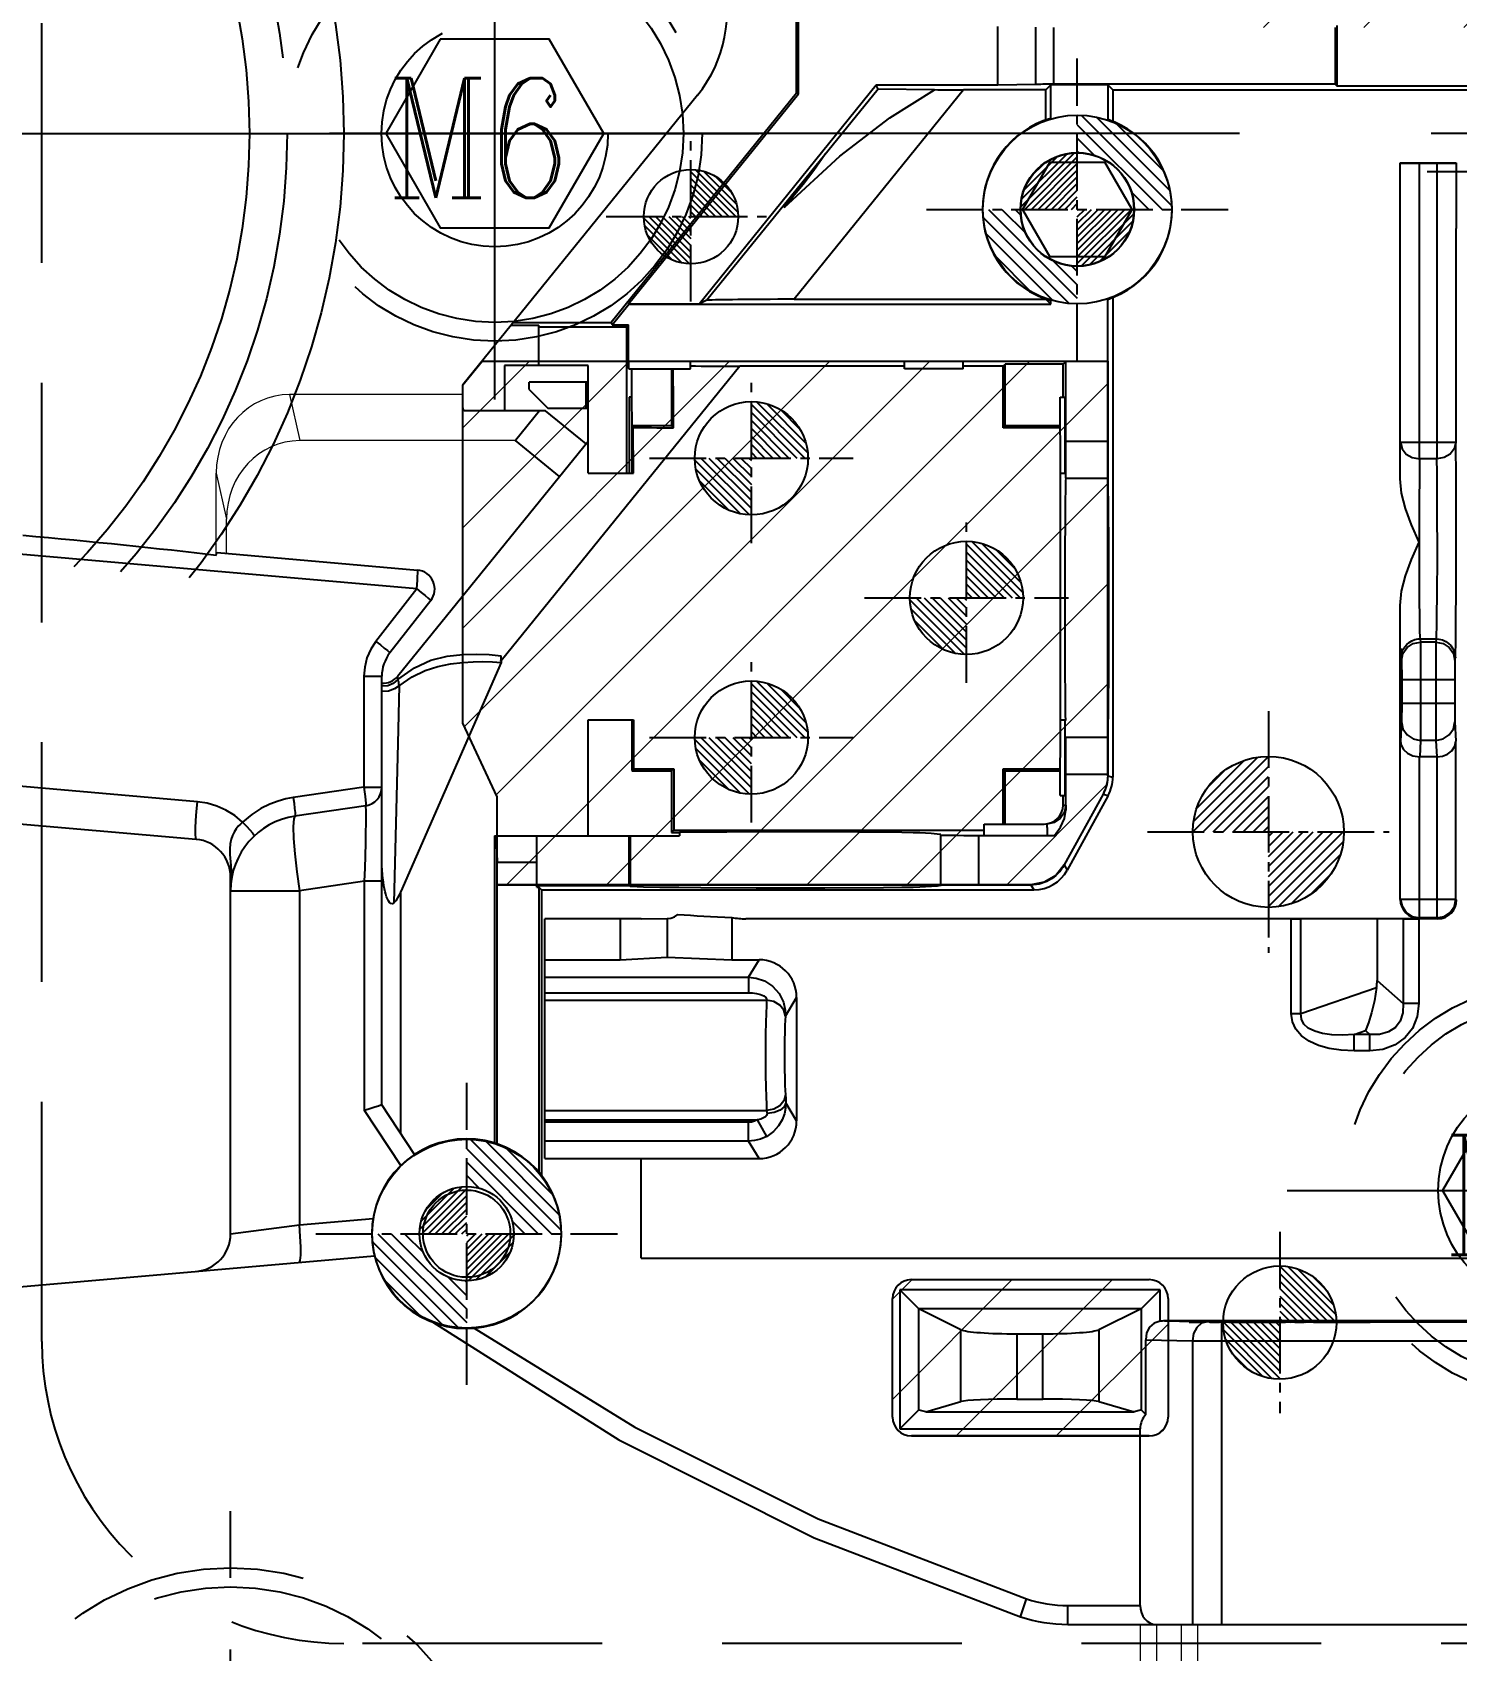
# Model space of a CAD drawing. Header units: inches. Extents: x 169168 to 170394, y -54081 to -53214.
# Drawn here: x 169743.11 to 169780.85, y -53568.69 to -53525.82 of the extents above; entities that cross this region are included whole.
import ezdxf

# ---------------------------------------------------------------- set-up
doc = ezdxf.new("R2010")
doc.units = ezdxf.units.IN
doc.header["$LTSCALE"] = 2
doc.header["$MEASUREMENT"] = 0
for name, pattern in [('CENTER', [50.8, 31.75, -6.35, 6.35, -6.35]), ('CENTER2', [1.125, 0.75, -0.125, 0.125, -0.125]), ('HIDDEN', [9.525, 6.35, -3.175])]:
    doc.linetypes.add(name, pattern=pattern)
doc.layers.get('0').update_dxf_attribs({"linetype": 'CONTINUOUS'})
for name, color, linetype in [('CAV-COR', 1, 'CONTINUOUS'), ('DEFAULT_1', 7, 'CENTER'), ('Layer3', 3, 'CONTINUOUS'), ('PIN', 4, 'CONTINUOUS'), ('SCREW', 52, 'HIDDEN'), ('SILDE', 6, 'CONTINUOUS'), ('SP', 3, 'CONTINUOUS'), ('y-cut', 7, 'CONTINUOUS'), ('壓塊', 157, 'CONTINUOUS'), ('文字', 1, 'CONTINUOUS')]:
    doc.layers.add(name, color=color, linetype=linetype)
for name, color, linetype, lineweight in [('dim', 3, 'CONTINUOUS', 15), ('截面', 191, 'CONTINUOUS', 15), ('枕位', 75, 'CONTINUOUS', 15)]:
    doc.layers.add(name, color=color, linetype=linetype, lineweight=lineweight)
doc.styles.add('ROMANC', font='romanc', dxfattribs={"width": 0.6, "height": 1})

# ---------------------------------------------------------------- blocks, each defined once
blk = doc.blocks.new('20160824.113844')
at = {"layer": '截面', "linetype": 'Continuous', "ltscale": 0.3}
h = blk.add_hatch(dxfattribs=at)
h.set_pattern_fill('ANSI31', color=256, scale=15, angle=180, style=0)
h.set_pattern_definition([(225, (340813.7074, -102540.2255), (1.325825215, -1.325825215), [])])
h.paths.add_polyline_path([(-37.889, -42.607), (-37.889, -10.11), (-36.447, -10.11), (-36.447, -5.556), (-23.747, -5.556), (-23.747, -10.11), (-22.305, -10.11), (-22.305, -42.607)])
edge = h.paths.add_edge_path()
edge.add_arc((-24.297, -66.423), 0.5, 180, 270)
edge.add_line((-24.297, -66.923), (-3.565, -66.923))
edge.add_line((-3.565, -66.923), (-3.565, -60.317))
edge.add_line((-3.565, -60.317), (0.26, -57.22))
edge.add_line((0.26, -57.22), (-3.997, -51.963))
edge.add_ellipse((-3.216, -51.331), major_axis=(0, 1.005), ratio=0.999904, start_angle=90, end_angle=129.0027, ccw=False)
edge.add_line((-4.221, -51.331), (-4.221, -47.984))
edge.add_ellipse((-5.226, -47.984), major_axis=(-1.005, 0), ratio=0.999962, start_angle=180, end_angle=270)
edge.add_line((-5.226, -46.979), (-11.847, -46.979))
edge.add_line((-11.847, -46.979), (-11.847, -47.763))
edge.add_line((-11.847, -47.763), (-22.997, -47.763))
edge.add_arc((-22.997, -49.563), 1.8, 90, 180)
edge.add_line((-24.797, -49.563), (-24.797, -66.423))
h.paths.add_polyline_path([(-58.941, -52.081), (-58.941, -61.041), (-58.036, -62.992), (-58.036, -65.32), (-43.888, -65.32), (-43.816, -65.317), (-43.745, -65.31), (-43.675, -65.297), (-43.606, -65.279), (-43.538, -65.257), (-43.471, -65.229), (-43.407, -65.197), (-43.345, -65.161), (-43.286, -65.12), (-43.23, -65.075), (-43.178, -65.026), (-43.129, -64.973), (-43.084, -64.918), (-43.044, -64.86), (-43.007, -64.798), (-41.979, -62.922), (-41.954, -62.872), (-41.931, -62.821), (-41.911, -62.769), (-41.894, -62.716), (-41.88, -62.661), (-41.87, -62.607), (-41.862, -62.551), (-41.857, -62.496), (-41.856, -62.44), (-41.856, -51.451), (-58.431, -51.451)])
h.paths.add_polyline_path([(-19.938, -76.283), (-19.938, -79.425, 0.414214), (-19.438, -79.925), (-13.138, -79.925, 0.414214), (-12.638, -79.425), (-12.638, -76.283, 0.414214), (-13.138, -75.783), (-19.438, -75.783, 0.414214)])
h.paths.add_polyline_path([(-47.556, -76.283), (-47.556, -79.425, 0.414214), (-47.056, -79.925), (-40.756, -79.925, 0.414214), (-40.256, -79.425), (-40.256, -76.283, 0.414214), (-40.756, -75.783), (-47.056, -75.783, 0.414214)])
at = {"layer": 'y-cut', "linetype": 'ByBlock'}
for p, q in [((-58.941, -52.081), (-58.431, -51.451)), ((-58.431, -51.451), (-41.856, -51.451)), ((-41.856, -51.451), (-41.856, -62.44)), ((-58.941, -61.041), (-58.941, -52.081)), ((-58.036, -62.992), (-58.941, -61.041)), ((-58.036, -65.32), (-58.036, -62.992)), ((-41.979, -62.922), (-43.007, -64.798)), ((-43.888, -65.32), (-58.036, -65.32)), ((-47.056, -75.783), (-40.756, -75.783)), ((-47.556, -79.425), (-47.556, -76.283)), ((-40.256, -76.283), (-40.256, -79.425)), ((-40.756, -79.925), (-47.056, -79.925))]:
    blk.add_line(p, q, dxfattribs=at)
for points in [[(-41.856, -62.44), (-41.857, -62.496), (-41.862, -62.551), (-41.87, -62.607), (-41.88, -62.661), (-41.894, -62.716), (-41.911, -62.769), (-41.931, -62.821), (-41.954, -62.872), (-41.979, -62.922)], [(-43.007, -64.798), (-43.044, -64.86), (-43.084, -64.918), (-43.129, -64.973), (-43.178, -65.026), (-43.23, -65.075), (-43.286, -65.12), (-43.345, -65.161), (-43.407, -65.197), (-43.471, -65.229), (-43.538, -65.257), (-43.606, -65.279), (-43.675, -65.297), (-43.745, -65.31), (-43.816, -65.317), (-43.888, -65.32)]]:
    blk.add_lwpolyline(points, dxfattribs=at)
for centre, start, end in [((-47.056, -76.283), 90, 180), ((-40.756, -76.283), 0, 90), ((-47.056, -79.425), 180, 270), ((-40.756, -79.425), 270, 0)]:
    blk.add_arc(centre, 0.5, start, end, dxfattribs=at)
blk = doc.blocks.new('20160723.115749')
at = {"layer": 'SCREW', "linetype": 'CENTER', "ltscale": 0.15}
for p, q in [((0, -8.5), (0, 8.5)), ((-8.5, 0), (8.5, 0))]:
    blk.add_line(p, q, dxfattribs=at)
at = {"layer": 'SCREW', "ltscale": 0.5}
blk.add_lwpolyline([(-1.732, 3), (-3.464, 0), (-1.732, -3), (1.732, -3), (3.464, 0), (1.732, 3)], close=True, dxfattribs=at)
for radius in [7, 6.5, 4]:
    blk.add_circle((0, 0), radius, dxfattribs=at)
at = {"layer": 'Layer3', "style": 'ROMANC', "width": 0.8}
blk.add_text('M8', height=4.1865, dxfattribs=at).set_placement((-3.976, -1.858))
blk = doc.blocks.new('20140410.082121')
at = {"layer": 'SCREW', "color": 137, "linetype": 'CENTER', "ltscale": 0.25}
for p, q in [((0, -7.042), (0, 7.042)), ((-7, 0), (7, 0))]:
    blk.add_line(p, q, dxfattribs=at)
at = {"layer": 'SCREW', "color": 137, "linetype": 'Continuous'}
blk.add_lwpolyline([(-1.443, 2.5), (-2.887, 0), (-1.443, -2.5), (1.443, -2.5), (2.887, 0), (1.443, 2.5)], close=True, dxfattribs=at)
at = {"layer": 'SCREW', "color": 137}
for radius in [5.5, 5, 3]:
    blk.add_circle((0, 0), radius, dxfattribs=at)
at = {"layer": 'dim', "style": 'ROMANC', "width": 0.8}
blk.add_text('M6', height=3.1716, dxfattribs=at).set_placement((-2.868, -1.703))
blk = doc.blocks.new('20160826.162442')
at = {"color": 8, "linetype": 'HIDDEN'}
blk.add_circle((0, 0), 19, dxfattribs=at)
at = {"layer": 'SP', "linetype": 'CENTER', "ltscale": 0.25}
blk.add_line((-21.5, 0), (21.5, 0), dxfattribs=at)
at = {"layer": 'SP', "linetype": 'HIDDEN'}
for radius in [17.5, 16.5]:
    blk.add_circle((0, 0), radius, dxfattribs=at)

msp = doc.modelspace()

# ---------------------------------------------------------------- hatches: boundary and pattern name
at = {"layer": 'PIN', "linetype": 'Continuous'}
h = msp.add_hatch(dxfattribs=at)
h.set_pattern_fill('ANSI31', color=107, scale=2, angle=90, style=0)
h.set_pattern_definition([(135, (169976.08042, -53544.74844), (-0.1767767, -0.1767767), [])])
h.paths.add_polyline_path([(169770.798, -53528.009, -0.414214), (169773.298, -53530.509), (169772.298, -53530.509, 0.414214), (169770.798, -53529.009)])
h.paths.add_polyline_path([(169769.298, -53530.509, 0.414214), (169770.798, -53532.009), (169770.798, -53533.009, -0.414214), (169768.298, -53530.509)])
h = msp.add_hatch(dxfattribs=at)
h.set_pattern_fill('ANSI31', color=107, angle=90, style=0)
h.set_pattern_definition([(45, (169572.08199, -53545.39684), (0.08838835, -0.08838835), [])])
h.paths.add_polyline_path([(169769.298, -53530.509, -0.414214), (169770.798, -53529.009), (169770.798, -53530.509)])
h.paths.add_polyline_path([(169770.798, -53532.009), (169770.798, -53530.509), (169772.298, -53530.509, -0.414214)])
h = msp.add_hatch(dxfattribs=at)
h.set_pattern_fill('ANSI31', color=6, angle=90, style=0)
h.set_pattern_definition([(135, (169965.84292, -53544.93844), (-0.08838835, -0.08838835), [])])
h.paths.add_polyline_path([(169760.561, -53530.699), (169759.311, -53530.699, 0.414214), (169760.561, -53531.949)])
h.paths.add_polyline_path([(169760.561, -53529.449), (169760.561, -53530.699), (169761.811, -53530.699, 0.414214)])
h = msp.add_hatch(dxfattribs=at)
h.set_pattern_fill('ANSI31', color=3, scale=1.2, angle=90, style=0)
h.set_pattern_definition([(135, (170008.49932, -53554.18639), (-0.10606602, -0.10606602), [])])
h.paths.add_polyline_path([(169762.161, -53537.099), (169760.661, -53537.099, 0.414214), (169762.161, -53538.599)])
h.paths.add_polyline_path([(169762.161, -53535.599), (169762.161, -53537.099), (169763.661, -53537.099, 0.414214)])
h = msp.add_hatch(dxfattribs=at)
h.set_pattern_fill('ANSI31', color=3, scale=1.2, angle=90, style=0)
h.set_pattern_definition([(135, (170014.19932, -53557.88639), (-0.10606602, -0.10606602), [])])
h.paths.add_polyline_path([(169767.861, -53540.799), (169766.361, -53540.799, 0.414214), (169767.861, -53542.299)])
h.paths.add_polyline_path([(169767.861, -53539.299), (169767.861, -53540.799), (169769.361, -53540.799, 0.414214)])
h = msp.add_hatch(dxfattribs=at)
h.set_pattern_fill('ANSI31', color=3, scale=1.2, angle=90, style=0)
h.set_pattern_definition([(135, (170008.49932, -53561.58639), (-0.10606602, -0.10606602), [])])
h.paths.add_polyline_path([(169762.161, -53544.499), (169760.661, -53544.499, 0.414214), (169762.161, -53545.999)])
h.paths.add_polyline_path([(169762.161, -53542.999), (169762.161, -53544.499), (169763.661, -53544.499, 0.414214)])
h = msp.add_hatch(dxfattribs=at)
h.set_pattern_fill('ANSI31', color=153, scale=1.5, angle=270, style=0)
h.set_pattern_definition([(225, (169981.14292, -53532.75902), (-0.13258252, 0.13258252), [])])
h.paths.add_polyline_path([(169775.861, -53546.999), (169773.861, -53546.999, -0.414214), (169775.861, -53544.999)])
h.paths.add_polyline_path([(169775.861, -53548.999), (169775.861, -53546.999), (169777.861, -53546.999, -0.414214)])
h = msp.add_hatch(dxfattribs=at)
h.set_pattern_fill('ANSI31', color=31, scale=2, angle=90, style=0)
h.set_pattern_definition([(135, (169959.89992, -53571.88344), (-0.1767767, -0.1767767), [])])
h.paths.add_polyline_path([(169754.618, -53555.144, -0.414214), (169757.118, -53557.644), (169755.868, -53557.644, 0.414214), (169754.618, -53556.394)])
h.paths.add_polyline_path([(169753.368, -53557.644, 0.414214), (169754.618, -53558.894), (169754.618, -53560.144, -0.414214), (169752.118, -53557.644)])
h = msp.add_hatch(dxfattribs=at)
h.set_pattern_fill('ANSI31', color=31, angle=90, style=0)
h.set_pattern_definition([(45, (169549.33587, -53571.88344), (0.08838835, -0.08838835), [])])
h.paths.add_polyline_path([(169754.618, -53557.644), (169755.868, -53557.644, -0.414214), (169754.618, -53558.894)])
h.paths.add_polyline_path([(169754.618, -53556.394), (169754.618, -53557.644), (169753.368, -53557.644, -0.414214)])
h = msp.add_hatch(dxfattribs=at)
h.set_pattern_fill('ANSI31', color=3, scale=1.125, angle=270, style=0)
h.set_pattern_definition([(315, (169622.19938, -53549.31894), (0.09943689, 0.09943689), [])])
h.paths.add_polyline_path([(169776.161, -53559.999), (169777.661, -53559.999, 0.414214), (169776.161, -53558.499)])
h.paths.add_polyline_path([(169776.161, -53561.499), (169776.161, -53559.999), (169774.661, -53559.999, 0.414214)])

# ---------------------------------------------------------------- linework, layer by layer
at = {"layer": 'CAV-COR', "linetype": 'ByBlock'}
for p, q in [((169763.361, -53527.431), (169763.361, -53521.263)), ((169763.41, -53527.448), (169763.41, -53521.214)), ((169768.688, -53527.219), (169768.688, -53525.658)), ((169769.702, -53527.195), (169769.702, -53525.682)), ((169770.174, -53527.192), (169770.174, -53525.685)), ((169777.632, -53525.685), (169777.632, -53527.192)), ((169777.681, -53527.24), (169777.681, -53525.636)), ((169765.472, -53527.219), (169760.786, -53533.007)), ((169765.521, -53527.321), (169760.984, -53532.913)), ((169767.784, -53527.34), (169763.293, -53532.886)), ((169765.521, -53527.321), (169765.472, -53527.219)), ((169768.688, -53527.219), (169765.472, -53527.219)), ((169767.016, -53527.335), (169765.521, -53527.321)), ((169769.96, -53527.34), (169767.784, -53527.34)), ((169769.702, -53527.195), (169768.688, -53527.219)), ((169769.96, -53527.34), (169770.095, -53527.205)), ((169769.96, -53528.14), (169769.96, -53527.34)), ((169770.095, -53528.097), (169770.095, -53527.205)), ((169771.602, -53527.205), (169770.095, -53527.205)), ((169777.632, -53527.192), (169770.174, -53527.192)), ((169771.602, -53527.205), (169771.602, -53528.128)), ((169771.602, -53527.205), (169771.737, -53527.34)), ((169771.737, -53527.34), (169771.737, -53528.178)), ((169771.737, -53527.34), (169782.787, -53527.34)), ((169777.632, -53527.192), (169777.681, -53527.24)), ((169782.973, -53527.24), (169777.681, -53527.24)), ((169760.732, -53527.484), (169754.517, -53535.158)), ((169763.361, -53527.431), (169758.443, -53533.504)), ((169758.908, -53533.007), (169763.41, -53527.448)), ((169763.41, -53527.448), (169763.361, -53527.431)), ((169770.073, -53529.252), (169769.348, -53530.509)), ((169770.073, -53529.252), (169771.524, -53529.252)), ((169772.249, -53530.509), (169771.524, -53529.252)), ((169779.354, -53537.648), (169779.354, -53529.273)), ((169779.354, -53529.273), (169780.835, -53529.273)), ((169779.354, -53529.273), (169779.363, -53529.281)), ((169779.865, -53537.115), (169779.865, -53529.286)), ((169779.865, -53529.286), (169780.324, -53529.286)), ((169780.324, -53529.286), (169780.324, -53537.115)), ((169780.835, -53529.273), (169780.835, -53531.011)), ((169763.235, -53530.133), (169763.032, -53530.457)), ((169763.084, -53530.32), (169763.032, -53530.457)), ((169769.348, -53530.509), (169770.073, -53531.765)), ((169771.524, -53531.765), (169772.249, -53530.509)), ((169780.826, -53531.011), (169780.826, -53536.683)), ((169771.524, -53531.765), (169770.073, -53531.765)), ((169760.984, -53532.913), (169760.786, -53533.007)), ((169763.293, -53532.886), (169769.976, -53532.886)), ((169770.095, -53533.021), (169769.97, -53532.892)), ((169770.095, -53533.021), (169770.095, -53532.921)), ((169771.602, -53545.517), (169771.602, -53532.889)), ((169771.737, -53532.839), (169771.737, -53545.552)), ((169758.473, -53533.567), (169758.915, -53533.021)), ((169758.915, -53533.021), (169758.908, -53533.007)), ((169758.908, -53533.007), (169760.786, -53533.007)), ((169758.915, -53533.021), (169770.095, -53533.021)), ((169755.803, -53533.57), (169756.527, -53533.57)), ((169755.857, -53533.504), (169758.443, -53533.504)), ((169756.527, -53534.639), (169756.527, -53533.57)), ((169756.527, -53533.617), (169758.856, -53533.617)), ((169758.443, -53533.504), (169758.473, -53533.567)), ((169758.473, -53533.567), (169758.906, -53533.567)), ((169758.856, -53533.617), (169758.906, -53533.567)), ((169758.856, -53533.617), (169758.856, -53537.493)), ((169758.906, -53534.529), (169758.906, -53533.567)), ((169755.027, -53534.529), (169771.602, -53534.529)), ((169761.854, -53534.664), (169755.533, -53542.47)), ((169755.623, -53534.639), (169755.623, -53535.845)), ((169757.834, -53534.639), (169755.623, -53534.639)), ((169757.834, -53537.493), (169757.834, -53534.639)), ((169758.907, -53534.53), (169758.906, -53534.529)), ((169760.546, -53534.73), (169760.546, -53534.53)), ((169766.218, -53534.664), (169761.854, -53534.664)), ((169766.218, -53534.73), (169766.218, -53534.53)), ((169767.773, -53534.73), (169767.773, -53534.53)), ((169768.83, -53534.664), (169767.773, -53534.664)), ((169768.83, -53534.664), (169768.889, -53534.605)), ((169768.83, -53536.296), (169768.83, -53534.664)), ((169768.889, -53536.237), (169768.889, -53534.605)), ((169770.421, -53534.605), (169768.889, -53534.605)), ((169770.497, -53534.529), (169770.421, -53534.605)), ((169770.421, -53535.483), (169770.421, -53534.605)), ((169770.497, -53536.652), (169770.497, -53534.529)), ((169756.276, -53535.282), (169756.276, -53535.081)), ((169757.834, -53535.081), (169756.276, -53535.081)), ((169757.784, -53535.785), (169757.784, -53535.081)), ((169758.911, -53534.73), (169760.546, -53534.73)), ((169758.983, -53534.73), (169758.988, -53535.483)), ((169760.045, -53534.73), (169760.045, -53536.237)), ((169767.773, -53534.73), (169766.218, -53534.73)), ((169754.517, -53544.119), (169754.517, -53535.158)), ((169756.276, -53535.282), (169756.779, -53535.785)), ((169758.925, -53535.483), (169758.925, -53537.493)), ((169758.983, -53535.483), (169758.925, -53535.483)), ((169758.988, -53535.483), (169758.99, -53536.237)), ((169770.35, -53537.493), (169770.346, -53535.483)), ((169770.346, -53535.483), (169770.479, -53535.483)), ((169770.479, -53537.493), (169770.479, -53535.483)), ((169756.709, -53535.845), (169754.559, -53535.845)), ((169756.548, -53535.845), (169755.91, -53536.633)), ((169757.783, -53536.715), (169756.709, -53535.845)), ((169757.834, -53535.785), (169756.779, -53535.785)), ((169760.045, -53536.237), (169758.99, -53536.237)), ((169758.99, -53536.244), (169758.99, -53537.493)), ((169759.029, -53536.284), (169758.99, -53536.244)), ((169759.038, -53537.493), (169759.029, -53536.284)), ((169760.045, -53536.237), (169760.101, -53536.293)), ((169768.889, -53536.237), (169768.83, -53536.296)), ((169770.346, -53536.296), (169768.83, -53536.296)), ((169770.346, -53536.237), (169768.889, -53536.237)), ((169757.834, -53536.652), (169752.797, -53542.872)), ((169757.081, -53537.582), (169755.91, -53536.633)), ((169771.602, -53536.652), (169770.497, -53536.652)), ((169771.602, -53536.652), (169771.609, -53537.632)), ((169780.826, -53536.683), (169779.363, -53536.683)), ((169780.835, -53537.673), (169780.826, -53536.683)), ((169780.324, -53537.115), (169779.865, -53537.115)), ((169780.329, -53537.48), (169780.324, -53537.115)), ((169757.834, -53537.493), (169759.038, -53537.493)), ((169770.35, -53544.026), (169770.35, -53537.493)), ((169770.362, -53537.493), (169770.479, -53537.493)), ((169771.602, -53537.632), (169770.49, -53537.632)), ((169780.336, -53538.479), (169780.329, -53537.48)), ((169780.839, -53539.008), (169780.835, -53537.673)), ((169771.63, -53539.535), (169771.622, -53538.311)), ((169779.854, -53538.36), (169779.853, -53539.813)), ((169780.337, -53539.654), (169780.336, -53538.479)), ((169780.838, -53540.41), (169780.839, -53539.008)), ((169771.633, -53541.061), (169771.63, -53539.535)), ((169779.853, -53539.813), (169779.857, -53540.723)), ((169753.296, -53540.563), (169752.213, -53541.952)), ((169753.665, -53540.87), (169752.581, -53542.259)), ((169771.63, -53542.587), (169771.633, -53541.061)), ((169779.354, -53548.787), (169779.354, -53540.998)), ((169779.857, -53540.723), (169779.864, -53541.439)), ((169779.699, -53542.008), (169779.891, -53541.97)), ((169779.879, -53541.885), (169780.31, -53541.885)), ((169779.886, -53541.885), (169779.891, -53541.97)), ((169780.299, -53541.97), (169779.891, -53541.97)), ((169779.891, -53541.97), (169779.892, -53542.054)), ((169780.303, -53541.885), (169780.299, -53541.97)), ((169780.299, -53541.97), (169780.491, -53542.008)), ((169754.099, -53542.347), (169754.517, -53542.299)), ((169779.381, -53542.33), (169779.382, -53542.322)), ((169779.382, -53542.31), (169779.382, -53542.309)), ((169779.382, -53542.331), (169779.382, -53542.31)), ((169779.382, -53542.331), (169779.386, -53542.31)), ((169779.382, -53542.331), (169779.388, -53542.465)), ((169779.388, -53542.465), (169779.427, -53542.276)), ((169779.427, -53542.276), (169779.536, -53542.115)), ((169779.536, -53542.115), (169779.699, -53542.008)), ((169779.892, -53542.054), (169779.894, -53542.427)), ((169780.296, -53542.253), (169780.295, -53543.726)), ((169780.297, -53542.061), (169780.296, -53542.253)), ((169780.491, -53542.008), (169780.654, -53542.115)), ((169780.654, -53542.115), (169780.763, -53542.276)), ((169780.763, -53542.276), (169780.801, -53542.465)), ((169780.808, -53542.331), (169780.801, -53542.465)), ((169780.803, -53542.31), (169780.808, -53542.331)), ((169780.807, -53542.309), (169780.807, -53542.309)), ((169780.808, -53542.331), (169780.807, -53542.309)), ((169755.533, -53542.508), (169752.87, -53548.577)), ((169755.533, -53542.47), (169755.533, -53542.508)), ((169779.39, -53542.585), (169779.392, -53542.822)), ((169779.392, -53542.822), (169779.392, -53543.721)), ((169779.894, -53542.427), (169779.894, -53543.857)), ((169780.799, -53542.606), (169780.798, -53542.817)), ((169780.798, -53542.817), (169780.798, -53543.729)), ((169751.896, -53542.874), (169751.896, -53545.813)), ((169751.896, -53542.874), (169752.37, -53542.874)), ((169752.37, -53554.229), (169752.37, -53542.874)), ((169752.793, -53542.965), (169752.797, -53542.872)), ((169779.392, -53542.96), (169780.797, -53542.96)), ((169779.392, -53543.585), (169780.797, -53543.585)), ((169755.422, -53546.07), (169754.517, -53544.119)), ((169757.834, -53547.101), (169757.834, -53544.026)), ((169757.834, -53544.026), (169759.041, -53544.026)), ((169758.99, -53544.026), (169758.99, -53545.376)), ((169759.041, -53544.026), (169759.041, -53545.324)), ((169770.346, -53546.036), (169770.35, -53544.026)), ((169770.362, -53544.026), (169770.479, -53544.026)), ((169770.479, -53546.036), (169770.479, -53544.026)), ((169779.388, -53544.08), (169779.363, -53544.591)), ((169780.295, -53543.726), (169780.297, -53544.401)), ((169780.798, -53543.729), (169780.799, -53543.939)), ((169780.799, -53543.939), (169780.8, -53544.034)), ((169780.801, -53544.08), (169780.826, -53544.591)), ((169770.49, -53544.491), (169771.602, -53544.491)), ((169771.602, -53545.471), (169771.609, -53544.491)), ((169780.297, -53544.401), (169780.298, -53544.541)), ((169780.298, -53544.541), (169780.299, -53544.574)), ((169779.891, -53544.574), (169779.869, -53545.013)), ((169780.299, -53544.574), (169779.891, -53544.574)), ((169780.299, -53544.574), (169780.32, -53545.013)), ((169780.826, -53548.778), (169780.826, -53544.591)), ((169759.041, -53545.324), (169758.99, -53545.376)), ((169758.99, -53545.381), (169760.047, -53545.381)), ((169759.041, -53545.324), (169760.104, -53545.324)), ((169760.047, -53545.381), (169760.104, -53545.324)), ((169760.047, -53545.381), (169760.047, -53547.013)), ((169760.104, -53545.324), (169760.104, -53546.956)), ((169768.889, -53545.383), (169768.83, -53545.324)), ((169768.83, -53546.79), (169768.83, -53545.324)), ((169768.83, -53545.324), (169770.346, -53545.324)), ((169768.889, -53546.79), (169768.889, -53545.383)), ((169768.889, -53545.383), (169770.346, -53545.383)), ((169780.324, -53545.013), (169779.865, -53545.013)), ((169779.865, -53549.28), (169779.865, -53545.013)), ((169780.324, -53545.013), (169780.324, -53549.28)), ((169751.896, -53545.813), (169752.37, -53545.813)), ((169770.497, -53546.424), (169770.497, -53545.471)), ((169770.497, -53545.471), (169771.602, -53545.471)), ((169771.602, -53545.517), (169771.737, -53545.552)), ((169755.422, -53555.263), (169755.422, -53546.07)), ((169770.346, -53546.036), (169770.479, -53546.036)), ((169770.421, -53546.287), (169770.421, -53546.036)), ((169771.479, -53546), (169770.451, -53547.876)), ((169771.614, -53546.035), (169770.531, -53548.011)), ((169771.479, -53546), (169771.614, -53546.035)), ((169770.421, -53546.287), (169770.492, -53546.287)), ((169755.352, -53547.101), (169755.352, -53555.241)), ((169755.352, -53547.101), (169760.253, -53547.101)), ((169755.4, -53547.101), (169755.422, -53547.805)), ((169756.477, -53548.463), (169756.477, -53547.101)), ((169758.927, -53548.418), (169758.927, -53547.101)), ((169758.957, -53548.449), (169758.957, -53547.101)), ((169760.104, -53546.956), (169760.047, -53547.013)), ((169760.047, -53547.013), (169760.253, -53547.013)), ((169760.104, -53546.956), (169768.332, -53546.956)), ((169761.513, -53547.003), (169760.253, -53547.013)), ((169760.253, -53547.013), (169760.253, -53547.101)), ((169763.193, -53547), (169761.513, -53547.003)), ((169767.18, -53548.422), (169767.18, -53547.067)), ((169768.185, -53547.091), (169770.192, -53547.091)), ((169768.185, -53548.398), (169768.185, -53547.091)), ((169768.332, -53546.79), (169769.918, -53546.79)), ((169768.332, -53547.091), (169768.332, -53546.79)), ((169769.997, -53546.958), (169769.998, -53547.091)), ((169755.422, -53547.805), (169756.477, -53547.805)), ((169770.451, -53547.876), (169770.228, -53548.153)), ((169770.451, -53547.876), (169770.531, -53548.011)), ((169751.914, -53554.379), (169751.914, -53548.308)), ((169752.37, -53548.308), (169751.914, -53548.308)), ((169755.422, -53548.398), (169769.57, -53548.398)), ((169756.477, -53548.418), (169758.927, -53548.418)), ((169758.927, -53548.418), (169758.957, -53548.449)), ((169767.18, -53548.422), (169767.087, -53548.433)), ((169768.185, -53548.398), (169767.18, -53548.406)), ((169769.92, -53548.335), (169769.57, -53548.398)), ((169769.57, -53548.398), (169769.783, -53548.375)), ((169769.57, -53548.398), (169769.65, -53548.533)), ((169770.228, -53548.153), (169769.92, -53548.335)), ((169752.87, -53554.988), (169752.87, -53548.577)), ((169756.477, -53548.463), (169756.527, -53548.463)), ((169756.598, -53548.533), (169756.527, -53548.463)), ((169756.527, -53548.463), (169756.527, -53556.011)), ((169756.598, -53548.533), (169756.598, -53556.097)), ((169756.598, -53548.533), (169769.65, -53548.533)), ((169764.108, -53548.487), (169762.289, -53548.488)), ((169765.662, -53548.48), (169764.108, -53548.487)), ((169767.087, -53548.433), (169766.626, -53548.461)), ((169779.363, -53548.778), (169780.826, -53548.778)), ((169780.788, -53548.97), (169780.826, -53548.778)), ((169780.848, -53548.8), (169780.826, -53548.778)), ((169760.126, -53549.245), (169760.213, -53549.185)), ((169761.646, -53549.265), (169761.646, -53550.387)), ((169780.324, -53549.28), (169779.865, -53549.28)), ((169780.324, -53549.28), (169780.516, -53549.242)), ((169780.346, -53549.302), (169780.324, -53549.28)), ((169756.685, -53555.654), (169756.685, -53549.302)), ((169759.241, -53549.302), (169756.685, -53549.302)), ((169758.686, -53549.302), (169758.686, -53550.387)), ((169759.241, -53549.299), (169759.926, -53549.295)), ((169759.928, -53549.295), (169759.928, -53550.315)), ((169762.015, -53549.295), (169779.857, -53549.289)), ((169762.025, -53549.302), (169762.015, -53549.302)), ((169776.467, -53549.302), (169762.025, -53549.302)), ((169776.467, -53551.81), (169776.467, -53549.302)), ((169776.723, -53549.302), (169778.741, -53549.291)), ((169776.723, -53551.81), (169776.723, -53549.302)), ((169778.741, -53549.291), (169779.431, -53549.3)), ((169778.741, -53549.291), (169778.741, -53550.937)), ((169779.431, -53549.3), (169779.431, -53551.542)), ((169780.346, -53549.302), (169779.849, -53549.302)), ((169779.849, -53549.302), (169779.849, -53551.542)), ((169756.685, -53550.387), (169758.686, -53550.387)), ((169758.686, -53550.387), (169759.928, -53550.315)), ((169759.928, -53550.315), (169761.646, -53550.387)), ((169761.646, -53550.387), (169762.364, -53550.387)), ((169762.086, -53550.851), (169762.364, -53550.387)), ((169756.685, -53550.851), (169762.086, -53550.851)), ((169762.086, -53550.851), (169762.086, -53551.263)), ((169778.741, -53550.937), (169779.431, -53551.542)), ((169756.685, -53551.263), (169762.086, -53551.263)), ((169763.065, -53551.88), (169763.361, -53551.386)), ((169763.361, -53551.386), (169763.361, -53554.655)), ((169776.723, -53551.81), (169778.729, -53551.119)), ((169756.685, -53551.461), (169762.566, -53551.461)), ((169776.467, -53551.81), (169776.723, -53551.81)), ((169779.849, -53551.542), (169779.431, -53551.542)), ((169778.137, -53552.365), (169778.431, -53552.264)), ((169778.431, -53552.264), (169778.547, -53552.365)), ((169778.547, -53552.365), (169778.137, -53552.365)), ((169778.137, -53552.798), (169778.137, -53552.365)), ((169778.547, -53552.798), (169778.547, -53552.365)), ((169778.547, -53552.798), (169778.137, -53552.798)), ((169752.873, -53555.836), (169751.914, -53554.379)), ((169753.236, -53555.545), (169752.37, -53554.229)), ((169756.685, -53554.38), (169762.566, -53554.38)), ((169763.361, -53554.655), (169763.077, -53554.18)), ((169756.685, -53554.63), (169762.327, -53554.63)), ((169762.086, -53554.692), (169756.685, -53554.692)), ((169762.086, -53555.19), (169762.086, -53554.692)), ((169762.568, -53555.065), (169762.327, -53554.63)), ((169755.352, -53555.241), (169755.422, -53555.263)), ((169762.086, -53555.19), (169756.685, -53555.19)), ((169762.364, -53555.654), (169762.086, -53555.19)), ((169756.685, -53555.654), (169762.364, -53555.654)), ((169759.241, -53558.29), (169759.241, -53555.654)), ((169759.241, -53558.29), (169807.481, -53558.29)), ((169772.989, -53559.133), (169766.095, -53559.133)), ((169766.59, -53559.628), (169766.095, -53559.133)), ((169766.095, -53559.133), (169766.095, -53562.818)), ((169766.402, -53558.861), (169772.702, -53558.861)), ((169772.495, -53559.628), (169772.989, -53559.133)), ((169772.989, -53559.964), (169772.989, -53559.133)), ((169765.902, -53562.503), (169765.902, -53559.361)), ((169773.202, -53559.361), (169773.202, -53562.503)), ((169753.719, -53559.99), (169758.652, -53563.106)), ((169766.59, -53559.628), (169766.59, -53562.323)), ((169772.487, -53559.634), (169766.597, -53559.634)), ((169767.714, -53560.188), (169766.597, -53559.634)), ((169772.487, -53559.634), (169771.37, -53560.188)), ((169772.495, -53562.323), (169772.495, -53559.628)), ((169793.61, -53559.955), (169773.112, -53559.955)), ((169773.112, -53559.955), (169774.295, -53559.98)), ((169774.536, -53559.982), (169792.103, -53559.982)), ((169774.619, -53559.982), (169774.619, -53567.995)), ((169767.714, -53562.09), (169767.714, -53560.188)), ((169769.199, -53560.297), (169769.885, -53560.297)), ((169769.199, -53560.297), (169769.199, -53562.025)), ((169769.885, -53562.025), (169769.885, -53560.297)), ((169771.37, -53560.188), (169771.37, -53562.09)), ((169772.609, -53560.455), (169773.849, -53560.481)), ((169772.609, -53562.438), (169772.609, -53560.455)), ((169773.849, -53560.481), (169774.118, -53560.483)), ((169773.849, -53560.481), (169773.849, -53567.995)), ((169774.118, -53560.483), (169774.619, -53560.484)), ((169774.619, -53560.484), (169792.602, -53560.483)), ((169766.782, -53562.367), (169767.714, -53562.09)), ((169769.199, -53562.025), (169769.885, -53562.025)), ((169771.37, -53562.09), (169772.302, -53562.367)), ((169766.59, -53562.323), (169766.095, -53562.818)), ((169766.605, -53562.315), (169766.61, -53562.316)), ((169766.782, -53562.367), (169766.61, -53562.316)), ((169766.782, -53562.367), (169772.302, -53562.367)), ((169772.475, -53562.316), (169772.302, -53562.367)), ((169772.479, -53562.315), (169772.475, -53562.316)), ((169772.495, -53562.323), (169772.609, -53562.438)), ((169766.095, -53562.818), (169772.463, -53562.818)), ((169772.463, -53567.493), (169772.463, -53562.818)), ((169766.402, -53563.003), (169772.702, -53563.003)), ((169769.296, -53567.795), (169769.452, -53567.317)), ((169770.55, -53567.493), (169772.463, -53567.493)), ((169770.55, -53567.995), (169770.55, -53567.493)), ((169770.55, -53567.995), (169795.943, -53567.995))]:
    msp.add_line(p, q, dxfattribs=at)
for points in [[(169763.032, -53530.457), (169764.506, -53529.1), (169765.833, -53528.078), (169767.016, -53527.335)], [(169764.12, -53529.044), (169763.816, -53529.473), (169763.534, -53529.844), (169763.273, -53530.168), (169763.032, -53530.457)], [(169779.363, -53536.683), (169779.402, -53536.848), (169779.511, -53536.988), (169779.674, -53537.082), (169779.865, -53537.115)], [(169780.826, -53536.683), (169780.787, -53536.848), (169780.678, -53536.988), (169780.515, -53537.082), (169780.324, -53537.115)], [(169779.865, -53537.115), (169779.86, -53537.471), (169779.854, -53538.36)], [(169771.622, -53538.311), (169771.616, -53537.892), (169771.609, -53537.632)], [(169779.852, -53539.323), (169779.656, -53538.867), (169779.496, -53538.434), (169779.391, -53538.027), (169779.354, -53537.648)], [(169779.354, -53540.998), (169779.391, -53540.619), (169779.496, -53540.212), (169779.655, -53539.779), (169779.852, -53539.323)], [(169780.31, -53541.885), (169780.312, -53541.883), (169780.318, -53541.787), (169780.323, -53541.559), (169780.328, -53541.21), (169780.333, -53540.76), (169780.337, -53539.654)], [(169753.296, -53540.563), (169753.306, -53540.446), (169753.314, -53540.331), (169753.319, -53540.232), (169753.321, -53540.148), (169753.32, -53540.088), (169753.314, -53540.065)], [(169753.296, -53540.563), (169753.414, -53540.656), (169753.518, -53540.74), (169753.599, -53540.807), (169753.649, -53540.852), (169753.665, -53540.87)], [(169780.82, -53542.271), (169780.826, -53541.998), (169780.831, -53541.581), (169780.838, -53540.41)], [(169779.864, -53541.439), (169779.868, -53541.68), (169779.873, -53541.831), (169779.879, -53541.885)], [(169752.213, -53541.952), (169752.078, -53542.159), (169751.977, -53542.389), (169751.916, -53542.631), (169751.896, -53542.874)], [(169752.213, -53541.952), (169752.331, -53542.044), (169752.435, -53542.128), (169752.516, -53542.196), (169752.566, -53542.241), (169752.581, -53542.259)], [(169779.434, -53542.154), (169779.473, -53542.092), (169779.525, -53542.031), (169779.588, -53541.978), (169779.661, -53541.935), (169779.743, -53541.904)], [(169779.743, -53541.904), (169779.83, -53541.888), (169779.879, -53541.885)], [(169780.299, -53541.97), (169780.298, -53542.004), (169780.297, -53542.061)], [(169780.31, -53541.885), (169780.378, -53541.89), (169780.472, -53541.912), (169780.559, -53541.951), (169780.634, -53542.004), (169780.696, -53542.065), (169780.743, -53542.132), (169780.775, -53542.198), (169780.795, -53542.258), (169780.805, -53542.301), (169780.808, -53542.322), (169780.808, -53542.325)], [(169752.793, -53542.965), (169753.234, -53542.649), (169753.672, -53542.453), (169754.099, -53542.347)], [(169754.517, -53542.299), (169754.871, -53542.287), (169755.212, -53542.297), (169755.533, -53542.332)], [(169755.527, -53542.477), (169755.531, -53542.424), (169755.532, -53542.378), (169755.533, -53542.332)], [(169779.366, -53542.143), (169779.371, -53542.323), (169779.376, -53542.388), (169779.382, -53542.331)], [(169779.382, -53542.322), (169779.384, -53542.304), (169779.391, -53542.268), (169779.407, -53542.215), (169779.434, -53542.154)], [(169780.808, -53542.331), (169780.814, -53542.385), (169780.82, -53542.271)], [(169752.829, -53543.125), (169753.176, -53542.892), (169753.52, -53542.727), (169753.857, -53542.618), (169754.189, -53542.55), (169754.517, -53542.51)], [(169754.517, -53542.51), (169754.786, -53542.492), (169755.048, -53542.485), (169755.298, -53542.49), (169755.532, -53542.51)], [(169771.609, -53544.491), (169771.616, -53544.231), (169771.622, -53543.811), (169771.63, -53542.587)], [(169779.388, -53542.465), (169779.389, -53542.507), (169779.39, -53542.585)], [(169780.801, -53542.465), (169780.801, -53542.482), (169780.8, -53542.511), (169780.799, -53542.606)], [(169752.793, -53542.965), (169752.674, -53543.066), (169752.528, -53543.127), (169752.37, -53543.14)], [(169752.829, -53543.125), (169752.707, -53543.213), (169752.547, -53543.267), (169752.37, -53543.28)], [(169752.829, -53543.125), (169752.794, -53544.659), (169752.687, -53548.879)], [(169752.829, -53543.125), (169752.824, -53543.068), (169752.817, -53543.02), (169752.807, -53542.985), (169752.793, -53542.965)], [(169779.392, -53543.721), (169779.39, -53543.958), (169779.389, -53544.037), (169779.388, -53544.08)], [(169779.388, -53544.08), (169779.427, -53544.269), (169779.536, -53544.429), (169779.699, -53544.537), (169779.891, -53544.574)], [(169779.894, -53543.857), (169779.893, -53544.332), (169779.892, -53544.489), (169779.891, -53544.574)], [(169780.299, -53544.574), (169780.491, -53544.537), (169780.654, -53544.429), (169780.763, -53544.269), (169780.801, -53544.08)], [(169780.8, -53544.034), (169780.801, -53544.063), (169780.801, -53544.08)], [(169779.363, -53544.591), (169779.383, -53544.705), (169779.442, -53544.815), (169779.544, -53544.913), (169779.687, -53544.984), (169779.869, -53545.013)], [(169780.32, -53545.013), (169780.473, -53544.993), (169780.61, -53544.936), (169780.72, -53544.847), (169780.797, -53544.729), (169780.826, -53544.591)], [(169751.896, -53545.813), (169751.914, -53545.941), (169751.929, -53546.06), (169751.94, -53546.162), (169751.946, -53546.241), (169751.947, -53546.29), (169751.943, -53546.308)], [(169771.602, -53545.517), (169771.588, -53545.684), (169771.547, -53545.847), (169771.479, -53546)], [(169751.944, -53547.301), (169751.95, -53547.014), (169751.953, -53546.77), (169751.955, -53546.571), (169751.953, -53546.424), (169751.949, -53546.336), (169751.943, -53546.308)], [(169770.492, -53546.287), (169770.454, -53546.48), (169770.345, -53546.643), (169770.182, -53546.751), (169769.99, -53546.79)], [(169770.192, -53547.091), (169770.356, -53546.874), (169770.462, -53546.647), (169770.497, -53546.424)], [(169770.492, -53546.287), (169770.494, -53546.302), (169770.495, -53546.348), (169770.497, -53546.424)], [(169766.921, -53547.045), (169766.628, -53547.028), (169766.449, -53547.021), (169766.15, -53547.015), (169765.671, -53547.009), (169764.984, -53547.005), (169763.193, -53547)], [(169767.18, -53547.067), (169767.088, -53547.056), (169766.921, -53547.045)], [(169769.99, -53546.79), (169769.991, -53546.796), (169769.993, -53546.817), (169769.994, -53546.852), (169769.995, -53546.9), (169769.997, -53546.958)], [(169751.914, -53548.308), (169751.925, -53547.962), (169751.944, -53547.301)], [(169752.684, -53548.882), (169752.65, -53548.902), (169752.61, -53548.898), (169752.574, -53548.868), (169752.545, -53548.824), (169752.52, -53548.773), (169752.498, -53548.716), (169752.479, -53548.653), (169752.46, -53548.584), (169752.443, -53548.508), (169752.427, -53548.425), (169752.413, -53548.335), (169752.4, -53548.237), (169752.388, -53548.129), (169752.379, -53548.012), (169752.372, -53547.885), (169752.37, -53547.746)], [(169770.175, -53548.195), (169770.333, -53548.047), (169770.451, -53547.876)], [(169769.783, -53548.375), (169769.989, -53548.306), (169770.175, -53548.195)], [(169752.87, -53548.577), (169752.828, -53548.666), (169752.784, -53548.748), (169752.737, -53548.821), (169752.684, -53548.882)], [(169762.289, -53548.488), (169760.819, -53548.481), (169760.237, -53548.476), (169759.734, -53548.468), (169759.304, -53548.459), (169758.957, -53548.449)], [(169766.626, -53548.461), (169766.446, -53548.468), (169766.146, -53548.474), (169765.662, -53548.48)], [(169779.363, -53548.778), (169779.401, -53548.97), (169779.51, -53549.133), (169779.673, -53549.242), (169779.865, -53549.28)], [(169759.928, -53549.295), (169760.029, -53549.283), (169760.126, -53549.245)], [(169780.516, -53549.242), (169780.679, -53549.133), (169780.788, -53548.97)], [(169762.086, -53550.851), (169762.289, -53550.873), (169762.507, -53550.947), (169762.719, -53551.083), (169762.898, -53551.282), (169763.012, -53551.513), (169763.059, -53551.72), (169763.065, -53551.88)], [(169762.086, -53551.263), (169762.187, -53551.267), (169762.295, -53551.28), (169762.4, -53551.306), (169762.488, -53551.344), (169762.544, -53551.388), (169762.566, -53551.429), (169762.566, -53551.461)], [(169778.729, -53551.119), (169778.669, -53551.479), (169778.595, -53551.792), (169778.514, -53552.055), (169778.431, -53552.264)], [(169762.566, -53551.461), (169762.559, -53551.608), (169762.552, -53551.801), (169762.545, -53552.047), (169762.54, -53552.346), (169762.537, -53552.696), (169762.537, -53553.076), (169762.54, -53553.44), (169762.545, -53553.757), (169762.551, -53554.018), (169762.558, -53554.224), (169762.566, -53554.38)], [(169763.065, -53551.88), (169763.023, -53551.723), (169762.914, -53551.588), (169762.754, -53551.496), (169762.566, -53551.461)], [(169778.137, -53552.798), (169777.786, -53552.782), (169777.468, -53552.734), (169777.184, -53552.654), (169776.938, -53552.541), (169776.737, -53552.398), (169776.591, -53552.229), (169776.499, -53552.034), (169776.467, -53551.81)], [(169778.137, -53552.365), (169777.825, -53552.381), (169777.545, -53552.373), (169777.298, -53552.339), (169777.087, -53552.281), (169776.918, -53552.197), (169776.801, -53552.091), (169776.735, -53551.963), (169776.723, -53551.81)], [(169779.431, -53551.542), (169779.424, -53551.795), (169779.352, -53552.013), (169779.225, -53552.178), (169779.041, -53552.299), (169778.802, -53552.363), (169778.547, -53552.365)], [(169779.849, -53551.542), (169779.806, -53551.893), (169779.679, -53552.204), (169779.487, -53552.449), (169779.221, -53552.641), (169778.892, -53552.761), (169778.547, -53552.798)], [(169763.065, -53551.88), (169763.058, -53551.985), (169763.051, -53552.124), (169763.045, -53552.299), (169763.039, -53552.513), (169763.036, -53552.764), (169763.036, -53553.035), (169763.039, -53553.294), (169763.044, -53553.519), (169763.05, -53553.705), (169763.058, -53553.852)], [(169763.065, -53553.963), (169763.023, -53554.12), (169762.914, -53554.253), (169762.754, -53554.345), (169762.566, -53554.38)], [(169763.058, -53553.852), (169763.072, -53554.066), (169763.077, -53554.18)], [(169752.37, -53554.229), (169752.348, -53554.239), (169752.283, -53554.262), (169752.182, -53554.295), (169752.056, -53554.335), (169751.914, -53554.379)], [(169762.566, -53554.38), (169762.573, -53554.419), (169762.578, -53554.461)], [(169763.077, -53554.18), (169763.07, -53554.317), (169763.04, -53554.469), (169762.979, -53554.63), (169762.883, -53554.79), (169762.746, -53554.939), (169762.568, -53555.065)], [(169763.077, -53554.18), (169763.033, -53554.285), (169762.923, -53554.375), (169762.764, -53554.437), (169762.578, -53554.461)], [(169762.327, -53554.63), (169762.245, -53554.666), (169762.163, -53554.686), (169762.086, -53554.692)], [(169762.578, -53554.461), (169762.575, -53554.488), (169762.561, -53554.517), (169762.532, -53554.548), (169762.484, -53554.578), (169762.416, -53554.606), (169762.327, -53554.63)], [(169762.568, -53555.065), (169762.404, -53555.138), (169762.24, -53555.178), (169762.086, -53555.19)], [(169772.989, -53559.964), (169772.83, -53560.013), (169772.708, -53560.116), (169772.634, -53560.269), (169772.609, -53560.455)], [(169774.234, -53559.979), (169774.087, -53560.018), (169773.963, -53560.128), (169773.879, -53560.29), (169773.849, -53560.481)], [(169774.295, -53559.98), (169774.369, -53559.981), (169774.536, -53559.982)], [(169754.821, -53560.149), (169759.074, -53562.766), (169763.929, -53565.194), (169769.452, -53567.317)], [(169758.652, -53563.106), (169763.826, -53565.698), (169769.296, -53567.795)]]:
    msp.add_lwpolyline(points, dxfattribs=at)
for centre, radius in [((169770.798, -53530.509), 1.508), ((169754.618, -53557.644), 1.156)]:
    msp.add_circle(centre, radius, dxfattribs=at)
for centre, radius, start, end in [((169757.999, -53525.27), 3.518, 321, 72.8658), ((169770.798, -53530.509), 2.513, 106.2602, 253.7398), ((169770.798, -53530.509), 2.513, 288.6629, 71.3371), ((169753.27, -53540.563), 0.5, 322.0514, 85), ((169753.37, -53542.874), 1, 142.0514, 180), ((169752.407, -53542.556), 0.502, 265.7948, 321), ((169751.87, -53545.813), 0.5, 278.385, 0), ((169754.618, -53557.644), 2.513, 73.0178, 71.3371), ((169766.402, -53559.361), 0.5, 90, 180), ((169772.702, -53559.361), 0.5, 0, 90), ((169766.402, -53562.503), 0.5, 180, 270), ((169772.702, -53562.503), 0.5, 270, 0), ((169770.55, -53563.975), 3.518, 251.8182, 270), ((169770.55, -53563.975), 4.02, 251.8182, 270)]:
    msp.add_arc(centre, radius, start, end, dxfattribs=at)
for centre, major_axis, ratio, start_param, end_param in [((169772.16, -53527.305), (6.757, 0), 0.006782, -2.436142, -2.275189), ((169770.174, -53527.197), (0.502, 0), 0.008727, 1.570796, 2.792527), ((169779.865, -53529.281), (0.502, 0), 0.008727, -3.132866, -1.570796), ((169780.324, -53529.281), (0.502, 0), 0.008727, -1.570796, -0.008727), ((169767.612, -53532.921), (6.757, 0), 0.006782, 2.264204, 2.945987), ((169758.911, -53534.227), (0, 0.502), 0.008727, -4.06669, -3.141593), ((169766.229, -53534.629), (6.757, 0), 0.006782, -2.570192, -2.275189), ((169760.069, -53542.237), (0, 8.344), 0.005492, -0.778056, -0.451805), ((169755.02, -53535.767), (0.502, 0), 0.39187, 3.141593, 3.553109), ((169764.908, -53536.261), (6.757, 0), 0.006782, -2.625965, -2.362247), ((169770.488, -53536.652), (0, 1.005), 0.008727, -2.9175, -1.570796), ((169770.497, -53541.061), (0, 3.518), 0.008727, 0.224093, 2.583557), ((169770.488, -53545.471), (0, 1.005), 0.008727, -1.570796, -0.224093), ((169770.732, -53545.552), (0.974, -0.249), 0.999959, -0.250602, 0.250602), ((169769.918, -53546.287), (0.503, 0), 0.999962, -1.570796, 0), ((169768.185, -53547.082), (1.005, 0), 0.008727, 3.141593, 4.712389), ((169769.65, -53547.528), (0.512, -0.865), 0.999949, -0.534764, 0.534764), ((169779.857, -53548.787), (-0.355, -0.355), 0.999924, -0.78536, 0.78536), ((169780.346, -53548.8), (0.355, -0.355), 0.999924, -0.78536, 0.78536), ((169763.753, -53548.808), (5.696, -0.028), 0.088212, -2.240877, -1.949154), ((169762.018, -53548.8), (1.005, -0.005), 0.499995, -1.947063, -1.571207), ((169776.467, -53549.298), (0.5, 0), 0.008727, -1.570796, -1.032752), ((169779.849, -53549.298), (0.5, 0), 0.008727, -2.559455, -1.570796), ((169762.36, -53551.391), (0.517, 0.862), 0.99484, -1.028812, 0.537423), ((169777.881, -53550.915), (-0.041, 1.11), 0.773512, -1.783828, -1.618539), ((169762.36, -53554.65), (-0.517, 0.862), 0.99484, 2.604169, 4.170404), ((169766.605, -53559.133), (0, 0.502), 0.176327, -3.316126, -3.228859), ((169772.479, -53559.133), (0, 0.502), 0.176327, -3.054326, -2.96706), ((169773.119, -53560.458), (0.656, -0.014), 0.765976, 7.881133, 8.069252), ((169769.199, -53560.165), (1.508, 0), 0.087489, -2.96706, -1.570796), ((169769.885, -53560.165), (1.508, 0), 0.087489, -1.570796, -0.174533), ((169769.199, -53562.104), (1.508, 0), 0.052408, 1.570796, 2.96706), ((169769.885, -53562.104), (1.508, 0), 0.052408, 0.174533, 1.570796), ((169766.605, -53562.818), (0, 0.502), 0.176327, 0.000021, 0.174533), ((169772.885, -53562.818), (0, 0.502), 0.8391, 0.712793, 1.570796), ((169772.479, -53562.818), (0, 0.502), 0.176327, -0.174533, -0.000021), ((169772.885, -53567.493), (0, 0.502), 0.8391, -4.712389, -3.141593)]:
    msp.add_ellipse(centre, major_axis=major_axis, ratio=ratio, start_param=start_param, end_param=end_param, dxfattribs=at)
at = {"layer": 'DEFAULT_1', "color": 2, "linetype": 'CENTER', "ltscale": 0.4}
msp.add_line((169815.736, -53528.499), (169750.986, -53528.499), dxfattribs=at)
at = {"layer": 'PIN', "color": 107, "linetype": 'CENTER2'}
for p, q in [((169770.798, -53534.509), (169770.798, -53526.509)), ((169766.798, -53530.509), (169774.798, -53530.509))]:
    msp.add_line(p, q, dxfattribs=at)
at = {"layer": 'PIN', "color": 6, "linetype": 'CENTER2'}
for p, q in [((169760.561, -53532.949), (169760.561, -53528.449)), ((169758.311, -53530.699), (169762.811, -53530.699))]:
    msp.add_line(p, q, dxfattribs=at)
at = {"layer": 'PIN', "color": 31, "linetype": 'CENTER2'}
for p, q in [((169780.064, -53529.504), (169788.064, -53529.504)), ((169754.618, -53561.644), (169754.618, -53553.644)), ((169750.618, -53557.644), (169758.618, -53557.644))]:
    msp.add_line(p, q, dxfattribs=at)
at = {"layer": 'PIN', "color": 3, "linetype": 'CENTER2'}
for p, q in [((169762.161, -53539.349), (169762.161, -53534.849)), ((169759.461, -53537.099), (169764.861, -53537.099)), ((169767.861, -53543.049), (169767.861, -53538.549)), ((169765.161, -53540.799), (169770.561, -53540.799)), ((169762.161, -53546.749), (169762.161, -53542.249)), ((169759.461, -53544.499), (169764.861, -53544.499)), ((169776.161, -53557.599), (169776.161, -53562.399)), ((169778.561, -53559.999), (169773.761, -53559.999))]:
    msp.add_line(p, q, dxfattribs=at)
at = {"layer": 'PIN', "color": 153, "linetype": 'CENTER2'}
for p, q in [((169775.861, -53543.799), (169775.861, -53550.199)), ((169772.661, -53546.999), (169779.061, -53546.999))]:
    msp.add_line(p, q, dxfattribs=at)
at = {"layer": 'PIN', "color": 107, "linetype": 'Continuous'}
for radius in [2.5, 1.5]:
    msp.add_circle((169770.798, -53530.509), radius, dxfattribs=at)
at = {"layer": 'PIN', "color": 6, "linetype": 'Continuous'}
msp.add_circle((169760.561, -53530.699), 1.25, dxfattribs=at)
at = {"layer": 'PIN', "color": 3, "linetype": 'Continuous'}
for centre in [(169762.161, -53537.099), (169767.861, -53540.799), (169762.161, -53544.499), (169776.161, -53559.999)]:
    msp.add_circle(centre, 1.5, dxfattribs=at)
at = {"layer": 'PIN', "color": 153, "linetype": 'Continuous'}
msp.add_circle((169775.861, -53546.999), 2, dxfattribs=at)
at = {"layer": 'PIN', "color": 31, "linetype": 'Continuous'}
for radius in [2.5, 1.25]:
    msp.add_circle((169754.618, -53557.644), radius, dxfattribs=at)
at = {"layer": 'SILDE', "linetype": 'ByBlock'}
for p, q in [((169753.296, -53540.563), (169725.73, -53538.151)), ((169748.006, -53539.6), (169753.314, -53540.065)), ((169747.483, -53546.2), (169727.193, -53544.425)), ((169725.643, -53545.289), (169747.448, -53547.196)), ((169751.896, -53545.813), (169750.023, -53546.09)), ((169751.943, -53546.308), (169750.069, -53546.584)), ((169748.361, -53557.648), (169748.361, -53548.193)), ((169748.361, -53548.193), (169748.379, -53548.193)), ((169748.369, -53548.314), (169748.363, -53548.437)), ((169748.379, -53548.193), (169748.369, -53548.314)), ((169751.914, -53548.308), (169750.187, -53548.563)), ((169748.363, -53548.437), (169748.361, -53548.563)), ((169748.361, -53548.563), (169750.187, -53548.563)), ((169750.187, -53548.563), (169750.187, -53557.408)), ((169748.361, -53557.648), (169750.187, -53557.408)), ((169750.187, -53557.408), (169752.138, -53557.237)), ((169725.643, -53560.552), (169752.175, -53558.23))]:
    msp.add_line(p, q, dxfattribs=at)
for points in [[(169747.448, -53547.196), (169747.438, -53547.162), (169747.434, -53547.061), (169747.437, -53546.903), (169747.446, -53546.697), (169747.462, -53546.457), (169747.483, -53546.2)], [(169748.68, -53546.737), (169748.471, -53546.565), (169748.241, -53546.423), (169747.996, -53546.315), (169747.742, -53546.24), (169747.483, -53546.2)], [(169750.023, -53546.09), (169749.827, -53546.126), (169749.619, -53546.184), (169749.399, -53546.266), (169749.167, -53546.381), (169748.925, -53546.535), (169748.68, -53546.737)], [(169750.023, -53546.09), (169750.044, -53546.242), (169750.06, -53546.379), (169750.07, -53546.488), (169750.074, -53546.559), (169750.069, -53546.584)], [(169750.069, -53546.584), (169750.035, -53546.656), (169750.023, -53546.857), (169750.033, -53547.171), (169750.066, -53547.58), (169750.118, -53548.054), (169750.187, -53548.563)], [(169748.68, -53546.737), (169748.623, -53546.79), (169748.566, -53546.851), (169748.511, -53546.922), (169748.459, -53547.002), (169748.414, -53547.092), (169748.377, -53547.194), (169748.353, -53547.311), (169748.342, -53547.444), (169748.347, -53547.596), (169748.373, -53547.889)], [(169748.68, -53546.737), (169748.781, -53546.847), (169748.871, -53546.947), (169748.941, -53547.028), (169748.983, -53547.081), (169748.995, -53547.102)], [(169748.373, -53547.889), (169748.381, -53548.035), (169748.379, -53548.193)], [(169748.379, -53548.193), (169748.384, -53548.218), (169748.385, -53548.242), (169748.383, -53548.267)], [(169750.187, -53558.404), (169750.209, -53558.354), (169750.221, -53558.212), (169750.221, -53557.991), (169750.209, -53557.715), (169750.187, -53557.408)]]:
    msp.add_lwpolyline(points, dxfattribs=at)
for centre, radius, start, end in [((169750.361, -53548.563), 2, 98.385, 180), ((169747.361, -53548.193), 1, 0, 85), ((169747.361, -53557.648), 1, 274.9999, 360)]:
    msp.add_arc(centre, radius, start, end, dxfattribs=at)
msp.add_ellipse((169742.816, -53539.648), major_axis=(9.554, -0.836), ratio=0.052137, start_param=1.004023, end_param=1.570796, dxfattribs=at)
at = {"layer": '壓塊', "color": 153, "linetype": 'HIDDEN', "ltscale": 0.5}
msp.add_lwpolyline([(169823.361, -53496.499), (169823.361, -53560.499, -0.414214), (169815.361, -53568.499), (169751.361, -53568.499, -0.414214), (169743.361, -53560.499), (169743.361, -53496.499, -0.414214), (169751.361, -53488.499), (169815.361, -53488.499, -0.414214)], format="xyb", close=True, dxfattribs=at)
at = {"layer": '枕位', "linetype": 'ByBlock', "ltscale": 0.3}
for p, q in [((169749.926, -53535.412), (169750.199, -53536.633)), ((169754.517, -53535.412), (169749.926, -53535.412)), ((169755.91, -53536.633), (169750.199, -53536.633)), ((169747.983, -53537.492), (169748.255, -53538.713)), ((169747.983, -53539.677), (169747.983, -53537.492)), ((169748.255, -53539.622), (169748.255, -53538.713)), ((169772.473, -53572.575), (169772.473, -53567.995)), ((169772.909, -53572.575), (169772.909, -53567.995)), ((169773.554, -53572.475), (169773.554, -53567.995)), ((169773.989, -53572.475), (169773.989, -53567.995))]:
    msp.add_line(p, q, dxfattribs=at)
for centre, major_axis, ratio, start_param, end_param in [((169749.99, -53537.56), (-0.47, 2.103), 0.92799, -0.204292, 1.334699), ((169750.263, -53538.781), (-0.47, 2.103), 0.92799, -0.204292, 1.334699), ((169748.006, -53540.102), (-0.001, 0.502), 0.087665, -0.007765, 0.559008), ((169752.136, -53561.383), (10.687, 10.687), 0.992433, 2.359993, 3.923193), ((169751.418, -53562.1), (10.687, 10.687), 0.992433, 2.359993, 3.923193)]:
    msp.add_ellipse(centre, major_axis=major_axis, ratio=ratio, start_param=start_param, end_param=end_param, dxfattribs=at)

# ---------------------------------------------------------------- block references
at = {"layer": 'SCREW', "linetype": 'ByBlock', "ltscale": 0.3}
for p in [(169755.361, -53528.499), (169783.361, -53556.499)]:
    msp.add_blockref('20140410.082121', p, dxfattribs=at)
at = {"layer": 'SCREW', "linetype": 'ByBlock'}
msp.add_blockref('20160723.115749', (169748.361, -53573.499), dxfattribs=at)
at = {"layer": 'SP', "linetype": 'ByBlock'}
msp.add_blockref('20160826.162442', (169732.361, -53528.499), dxfattribs=at)
at = {"layer": '文字', "linetype": 'ByBlock'}
msp.add_blockref('20160824.113844', (169813.458, -53483.078), dxfattribs=at)

doc.saveas('drawing.dxf')
